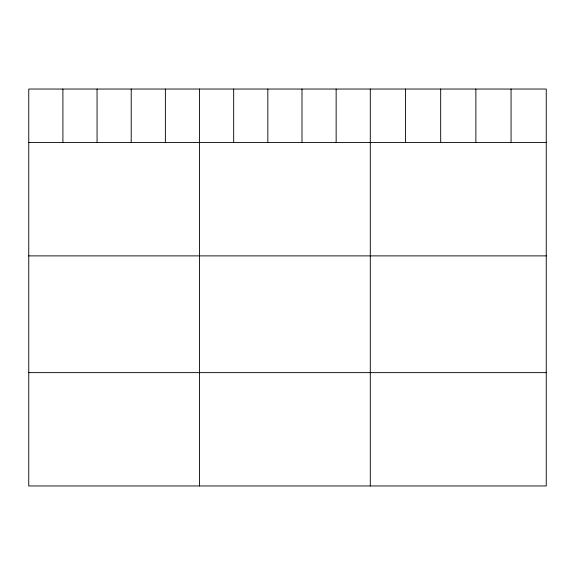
<?xml version="1.0" encoding="UTF-8"?>
<svg xmlns="http://www.w3.org/2000/svg" width="575" height="575" viewBox="0 0 575 575"><rect width="100%" height="100%" fill="white"/><g stroke="black" fill="none" stroke-linecap="round" stroke-linejoin="round"><path stroke-width="0.86" d="M546.25 142.564L546.25 485.961L28.75 485.961L28.75 89.039L546.25 89.039L546.25 142.564L28.75 142.564M28.75 255.882L546.25 255.882M28.75 372.636L546.25 372.636M511.06 89.039L511.06 142.564M475.87 89.039L475.87 142.564M440.68 89.039L440.68 142.564M405.49 89.039L405.49 142.564M370.3 89.039L370.3 485.961M336.145 89.039L336.145 142.564M301.99 89.039L301.99 142.564M267.835 89.039L267.835 142.564M233.68 89.039L233.68 142.564M199.525 89.039L199.525 485.961M165.37 89.039L165.37 142.564M131.215 89.039L131.215 142.564M97.06 89.039L97.06 142.564M62.905 89.039L62.905 142.564"/></g></svg>
